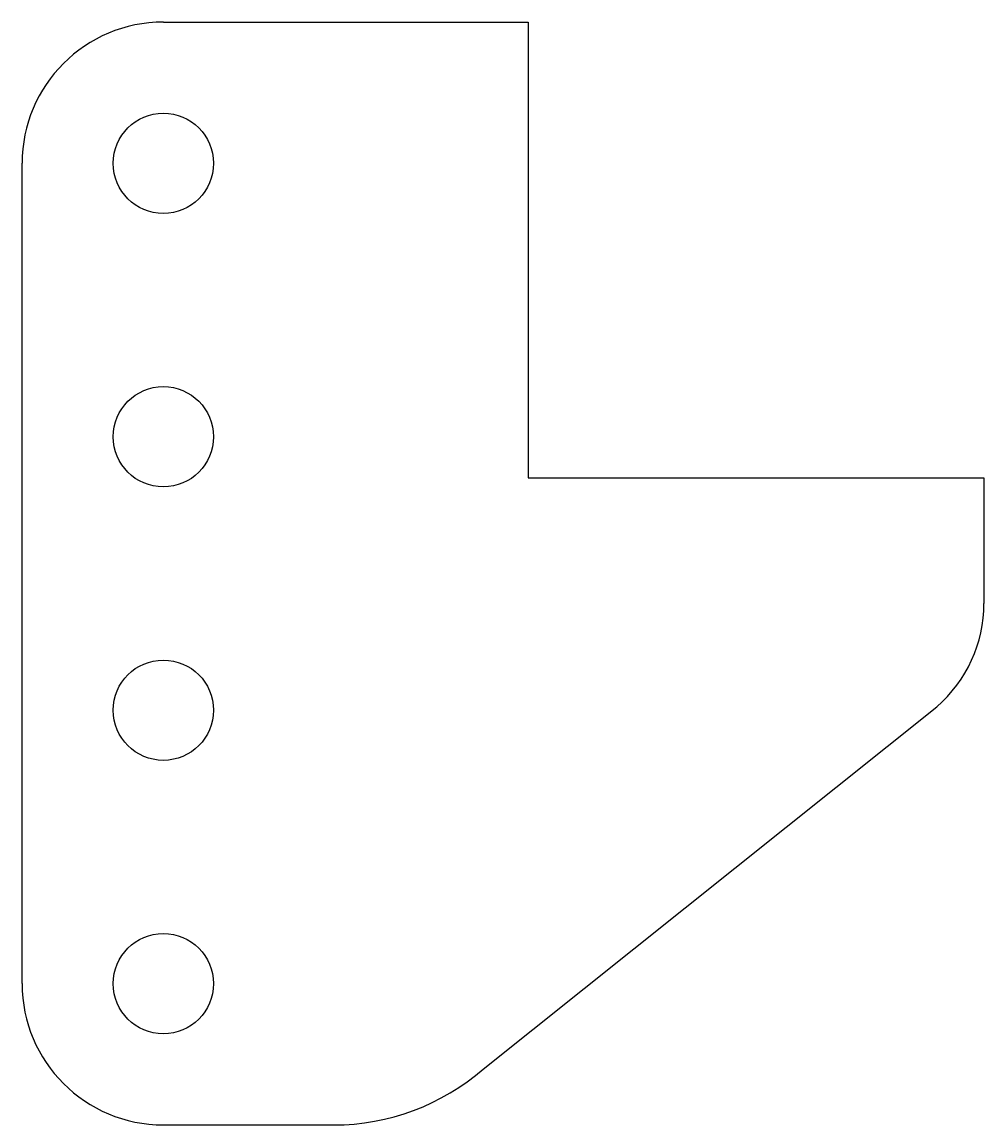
# Model space of a CAD drawing. Extents: x 6 to 217, y 4 to 246.
import ezdxf

# ---------------------------------------------------------------- set-up
doc = ezdxf.new("R2010")
doc.units = 0
doc.layers.get('0').update_dxf_attribs({"linetype": 'CONTINUOUS'})

msp = doc.modelspace()

# ---------------------------------------------------------------- linework, layer by layer
at = {"color": 7, "linetype": 'CONTINUOUS'}
for p, q in [((37.01, 245.82), (117.01, 245.82)), ((117.01, 245.82), (117.01, 145.82)), ((6.01, 34.82), (6.01, 214.82)), ((117.01, 145.82), (217.01, 145.82)), ((217.01, 145.82), (217.01, 118.22))]:
    msp.add_line(p, q, dxfattribs=at)
for p, q in [((107.2, 16.08), (206.69, 95.57)), ((37.01, 3.82), (74.4, 3.82))]:
    msp.add_line(p, q)
for centre in [(37.01, 214.82), (37.01, 154.82), (37.01, 94.82), (37.01, 34.82)]:
    msp.add_circle(centre, 11, dxfattribs=at)
for centre, radius, start, end in [((37.01, 214.82), 31, 90, 180), ((187.01, 118.22), 30, 310.9911, 0), ((37.01, 34.82), 31, 180, 270)]:
    msp.add_arc(centre, radius, start, end, dxfattribs=at)
msp.add_arc((74.4, 53.82), 50, 270, 310.9911)

doc.saveas('drawing.dxf')
